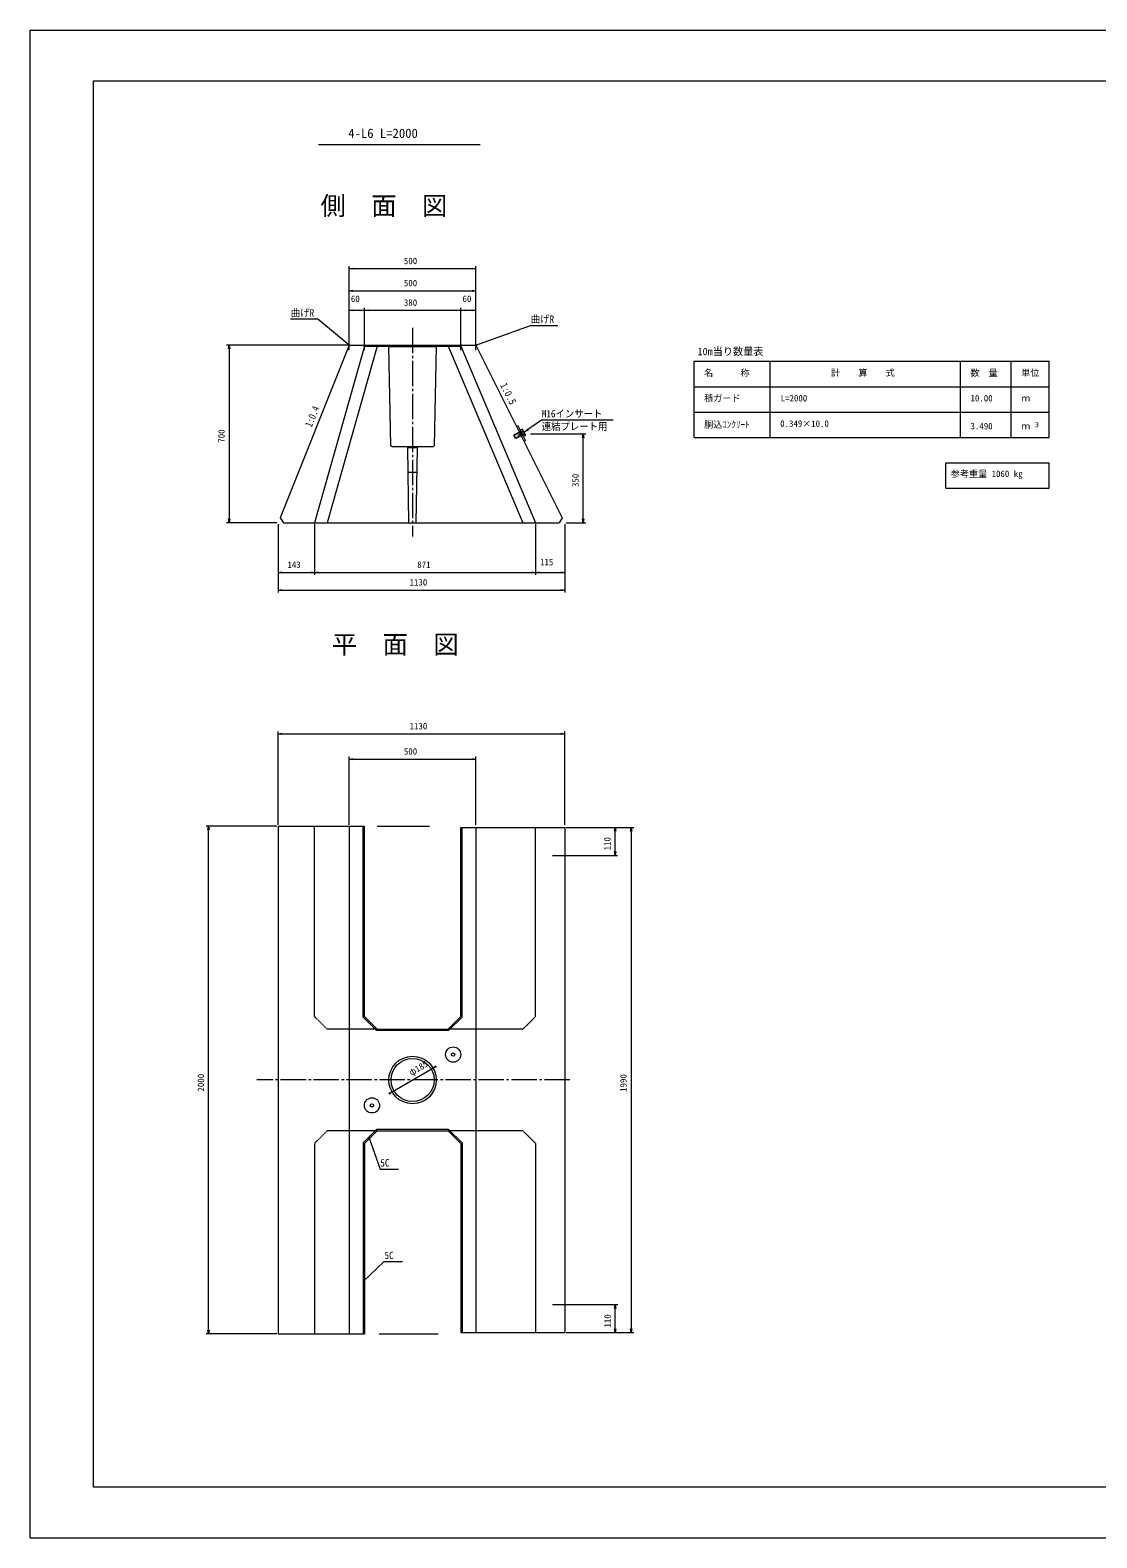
# Model space of a CAD drawing. Units: millimetres on the paper, with parts at other scales. Extents: x 0 to 841, y 0 to 594.
# Drawn here: x 0 to 420, y 0 to 594 of the extents above; entities that cross this region are included whole.
import ezdxf
from ezdxf.enums import TextEntityAlignment as Align

# ---------------------------------------------------------------- set-up
doc = ezdxf.new("R2010")
doc.units = ezdxf.units.MM
doc.linetypes.add('USER1', pattern=[0.375, 0.25, -0.125])
doc.linetypes.add('USER2', pattern=[13, 10, -1, 1, -1])
for name, color, linetype, lineweight in [('0_2', 7, 'Continuous', 18), ('D-MTR-FRAM（材料表図枠）', 2, 'Continuous', 18), ('D-STR-DIM（寸法）', 7, 'Continuous', 18), ('D-STR-HTXT（旗揚げ）', 7, 'Continuous', 18), ('D-STR-STR1（構造物）', 4, 'USER1', 18), ('D-STR-STRn（構造物）', 7, 'USER2', 18), ('D-STR（構造物外形線）', 1, 'Continuous', 18), ('D-TTL(外枠）', 2, 'Continuous', 18), ('DEFPOINTS_3', 8, 'Continuous', 18), ('用紙-作図レイヤ', 5, 'Continuous', 18)]:
    doc.layers.add(name, color=color, linetype=linetype, lineweight=lineweight)
for name, color, linetype in [('D-MTR-TXT(文字列）', 7, 'Continuous'), ('D-MTR（材料表タイトル）', 7, 'Continuous'), ('D-STR-TXT（文字）', 7, 'Continuous'), ('D-TTL-TXT（文字）', 7, 'Continuous')]:
    doc.layers.add(name, color=color, linetype=linetype)
doc.styles.add('ＭＳ ゴシック', font='')
doc.styles.get('ＭＳ ゴシック').set_extended_font_data('MS Gothic')

msp = doc.modelspace()

# ---------------------------------------------------------------- linework, layer by layer
at = {"layer": '0_2'}
for p, q in [((125.744, 500.012), (127.244, 500.262)), ((127.244, 499.762), (125.744, 500.012)), ((125.744, 500.012), (125.944, 500.012)), ((174.244, 500.262), (175.744, 500.012)), ((175.744, 500.012), (174.244, 499.762)), ((175.744, 500.012), (175.544, 500.012)), ((125.744, 491.287), (127.244, 491.537)), ((127.244, 491.037), (125.744, 491.287)), ((125.744, 491.287), (125.944, 491.287)), ((174.244, 491.537), (175.744, 491.287)), ((175.744, 491.287), (174.244, 491.037)), ((175.744, 491.287), (175.544, 491.287)), ((125.744, 483.602), (127.244, 483.852)), ((127.244, 483.352), (125.744, 483.602)), ((125.744, 483.602), (125.944, 483.602)), ((130.244, 483.852), (131.744, 483.602)), ((131.744, 483.602), (130.244, 483.352)), ((131.744, 483.602), (131.544, 483.602)), ((131.744, 483.602), (133.244, 483.852)), ((133.244, 483.352), (131.744, 483.602)), ((131.744, 483.602), (131.944, 483.602)), ((168.244, 483.852), (169.744, 483.602)), ((169.744, 483.602), (168.244, 483.352)), ((169.744, 483.602), (169.544, 483.602)), ((169.744, 483.602), (171.244, 483.852)), ((171.244, 483.352), (169.744, 483.602)), ((169.744, 483.602), (169.944, 483.602)), ((174.244, 483.852), (175.744, 483.602)), ((175.744, 483.602), (174.244, 483.352)), ((175.744, 483.602), (175.544, 483.602)), ((78.195, 468.398), (78.445, 469.898)), ((78.445, 469.898), (78.695, 468.398)), ((78.445, 469.898), (78.445, 469.698)), ((125.744, 469.898), (125.29, 470.106)), ((125.744, 469.898), (125.359, 470.217)), ((125.744, 469.898), (125.455, 470.305)), ((175.744, 469.898), (176.155, 470.184)), ((175.744, 469.898), (176.215, 470.068)), ((175.744, 469.898), (176.242, 469.94)), ((193.512, 434.978), (193.84, 435.356)), ((193.512, 434.978), (193.927, 435.258)), ((193.512, 434.978), (193.985, 435.141)), ((217.745, 433.398), (217.995, 434.898)), ((217.995, 434.898), (218.245, 433.398)), ((217.995, 434.898), (217.995, 434.698)), ((78.445, 399.898), (78.195, 401.398)), ((78.695, 401.398), (78.445, 399.898)), ((78.445, 399.898), (78.445, 400.098)), ((217.995, 399.898), (217.745, 401.398)), ((218.245, 401.398), (217.995, 399.898)), ((217.995, 399.898), (217.995, 400.098)), ((97.744, 380.339), (99.244, 380.589)), ((99.244, 380.089), (97.744, 380.339)), ((97.744, 380.339), (97.944, 380.339)), ((110.593, 380.589), (112.093, 380.339)), ((112.093, 380.339), (110.593, 380.089)), ((112.093, 380.339), (111.893, 380.339)), ((112.093, 380.339), (113.593, 380.589)), ((113.593, 380.089), (112.093, 380.339)), ((112.093, 380.339), (112.293, 380.339)), ((197.721, 380.589), (199.221, 380.339)), ((199.221, 380.339), (197.721, 380.089)), ((199.221, 380.339), (199.021, 380.339)), ((199.221, 380.339), (200.721, 380.589)), ((200.721, 380.089), (199.221, 380.339)), ((199.221, 380.339), (199.421, 380.339)), ((209.244, 380.589), (210.744, 380.339)), ((210.744, 380.339), (209.244, 380.089)), ((210.744, 380.339), (210.544, 380.339)), ((97.744, 373.403), (99.244, 373.653)), ((99.244, 373.153), (97.744, 373.403)), ((97.744, 373.403), (97.944, 373.403)), ((209.244, 373.653), (210.744, 373.403)), ((210.744, 373.403), (209.244, 373.153)), ((210.744, 373.403), (210.544, 373.403)), ((97.744, 316.697), (99.244, 316.947)), ((99.244, 316.447), (97.744, 316.697)), ((97.744, 316.697), (97.944, 316.697)), ((209.244, 316.947), (210.744, 316.697)), ((210.744, 316.697), (209.244, 316.447)), ((210.744, 316.697), (210.544, 316.697)), ((125.744, 306.764), (127.244, 307.014)), ((127.244, 306.514), (125.744, 306.764)), ((125.744, 306.764), (125.944, 306.764)), ((174.244, 307.014), (175.744, 306.764)), ((175.744, 306.764), (174.244, 306.514)), ((175.744, 306.764), (175.544, 306.764)), ((70.092, 278.865), (70.342, 280.365)), ((70.342, 280.365), (70.592, 278.865)), ((70.342, 280.365), (70.342, 280.165)), ((230.313, 278.365), (230.563, 279.865)), ((230.563, 279.865), (230.813, 278.365)), ((230.563, 279.865), (230.563, 279.665)), ((236.671, 278.365), (236.921, 279.865)), ((236.921, 279.865), (237.171, 278.365)), ((236.921, 279.865), (236.921, 279.665)), ((230.563, 268.865), (230.313, 270.365)), ((230.813, 270.365), (230.563, 268.865)), ((230.563, 268.865), (230.563, 269.065)), ((158.737, 185.02), (159.908, 185.991)), ((160.159, 185.559), (158.737, 185.02)), ((158.737, 185.02), (158.91, 185.121)), ((141.329, 175.17), (142.751, 175.709)), ((142.751, 175.709), (141.581, 174.738)), ((142.751, 175.709), (142.578, 175.608)), ((133.47, 157.797), (133.638, 157.326)), ((133.47, 157.797), (133.754, 157.386)), ((133.47, 157.797), (133.51, 157.299)), ((131.244, 101.02), (131.508, 101.444)), ((131.244, 101.02), (131.609, 101.362)), ((131.244, 101.02), (131.685, 101.255)), ((230.387, 90.365), (230.637, 91.865)), ((230.637, 91.865), (230.887, 90.365)), ((230.637, 91.865), (230.637, 91.665)), ((70.342, 80.365), (70.092, 81.865)), ((70.592, 81.865), (70.342, 80.365)), ((70.342, 80.365), (70.342, 80.565)), ((230.637, 80.865), (230.387, 82.365)), ((230.887, 82.365), (230.637, 80.865)), ((230.637, 80.865), (230.637, 81.065)), ((236.921, 80.865), (236.671, 82.365)), ((237.171, 82.365), (236.921, 80.865)), ((236.921, 80.865), (236.921, 81.065))]:
    msp.add_line(p, q, dxfattribs=at)
at = {"layer": 'D-MTR-FRAM（材料表図枠）'}
for p, q in [((261.733, 463.513), (401.733, 463.513)), ((261.733, 433.513), (261.733, 463.513)), ((291.733, 433.513), (291.733, 463.513)), ((366.733, 433.513), (366.733, 463.513)), ((386.733, 433.513), (386.733, 463.513)), ((386.733, 433.513), (386.733, 463.513)), ((401.733, 433.513), (401.733, 463.513)), ((261.733, 453.513), (401.733, 453.513)), ((261.733, 443.513), (401.733, 443.513)), ((261.733, 433.513), (401.733, 433.513)), ((360.926, 413.513), (360.926, 423.513)), ((360.926, 423.513), (401.733, 423.513)), ((401.733, 413.513), (401.733, 423.513)), ((360.926, 413.513), (401.733, 413.513))]:
    msp.add_line(p, q, dxfattribs=at)
at = {"layer": 'D-STR-DIM（寸法）'}
for p, q in [((125.744, 491.787), (125.744, 501.012)), ((125.944, 500.012), (175.544, 500.012)), ((175.744, 492.287), (175.744, 501.012)), ((125.744, 467.956), (125.744, 492.287)), ((125.944, 491.287), (175.544, 491.287)), ((175.744, 470.398), (175.744, 492.287)), ((125.744, 470.398), (125.744, 484.602)), ((125.944, 483.602), (131.544, 483.602)), ((131.744, 467.956), (131.744, 484.602)), ((131.744, 469.948), (131.744, 484.602)), ((131.944, 483.602), (169.544, 483.602)), ((169.744, 467.956), (169.744, 484.602)), ((169.744, 469.948), (169.744, 484.602)), ((169.944, 483.602), (175.544, 483.602)), ((175.744, 467.956), (175.744, 484.602)), ((125.244, 469.898), (77.445, 469.898)), ((78.445, 469.698), (78.445, 400.098)), ((197.27, 434.898), (218.995, 434.898)), ((217.995, 400.098), (217.995, 434.698)), ((97.244, 399.898), (77.445, 399.898)), ((97.744, 399.398), (97.744, 379.339)), ((97.744, 399.398), (97.744, 372.403)), ((112.093, 399.398), (112.093, 379.339)), ((112.093, 399.398), (112.093, 379.339)), ((199.221, 399.398), (199.221, 379.339)), ((199.221, 399.398), (199.221, 379.339)), ((210.744, 399.398), (210.744, 379.339)), ((210.744, 399.398), (210.744, 372.403)), ((211.244, 399.898), (218.995, 399.898)), ((97.944, 380.339), (111.893, 380.339)), ((112.293, 380.339), (199.021, 380.339)), ((199.421, 380.339), (210.544, 380.339)), ((97.944, 373.403), (210.544, 373.403)), ((97.744, 280.865), (97.744, 317.697)), ((97.944, 316.697), (210.544, 316.697)), ((210.744, 280.865), (210.744, 317.697)), ((125.744, 280.865), (125.744, 307.764)), ((125.944, 306.764), (175.544, 306.764)), ((175.744, 280.865), (175.744, 307.764)), ((97.244, 280.365), (69.342, 280.365)), ((70.342, 80.565), (70.342, 280.165)), ((211.244, 279.865), (237.921, 279.865)), ((212.768, 279.865), (231.563, 279.865)), ((230.563, 269.065), (230.563, 279.665)), ((236.921, 279.665), (236.921, 81.065)), ((212.768, 268.865), (231.563, 268.865)), ((142.751, 175.709), (158.737, 185.02)), ((158.91, 185.121), (159.083, 185.221)), ((142.578, 175.608), (142.406, 175.508)), ((213.337, 91.865), (231.637, 91.865)), ((230.637, 81.065), (230.637, 91.665)), ((97.244, 80.365), (69.342, 80.365)), ((211.244, 80.865), (237.921, 80.865)), ((217.337, 80.865), (231.637, 80.865))]:
    msp.add_line(p, q, dxfattribs=at)
at = {"layer": 'D-STR-HTXT（旗揚げ）'}
msp.add_line((113.648, 548.979), (177.431, 548.979), dxfattribs=at)
at = {"layer": 'D-STR-STR1（構造物）'}
for p, q in [((112.093, 205.365), (112.093, 280.365)), ((199.221, 205.365), (199.221, 279.865)), ((117.093, 200.365), (112.093, 205.365)), ((199.221, 205.365), (194.221, 200.365)), ((136.744, 200.365), (117.093, 200.365)), ((194.221, 200.365), (164.744, 200.365)), ((117.093, 160.365), (112.093, 155.365)), ((112.093, 155.365), (112.093, 80.365)), ((136.744, 160.365), (117.093, 160.365)), ((194.221, 160.365), (164.744, 160.365)), ((199.221, 155.365), (194.221, 160.365)), ((199.221, 155.365), (199.221, 80.865))]:
    msp.add_line(p, q, dxfattribs=at)
at = {"layer": 'D-STR-STRn（構造物）'}
for p, q in [((150.744, 476.704), (150.744, 394.484)), ((212.741, 180.365), (89.307, 180.365))]:
    msp.add_line(p, q, dxfattribs=at)
at = {"layer": 'D-STR（構造物外形線）'}
for p, q in [((125.744, 469.898), (98.544, 401.898)), ((131.744, 469.448), (112.093, 399.898)), ((136.744, 469.448), (117.093, 399.898)), ((125.744, 469.898), (175.744, 469.898)), ((131.244, 469.898), (131.744, 469.448)), ((131.744, 469.448), (169.744, 469.448)), ((136.537, 469.898), (136.744, 469.448)), ((141.244, 469.298), (140.744, 469.898)), ((141.244, 469.298), (160.244, 469.298)), ((142.238, 430.198), (141.394, 469.298)), ((160.094, 469.298), (159.251, 430.198)), ((160.744, 469.898), (160.244, 469.298)), ((164.744, 469.448), (194.221, 399.898)), ((169.744, 469.448), (199.221, 399.898)), ((175.744, 469.898), (209.744, 401.898)), ((192.327, 438.073), (191.791, 437.805)), ((192.232, 434.392), (196.38, 436.466)), ((195.234, 432.259), (192.327, 438.073)), ((142.544, 429.898), (142.238, 430.198)), ((142.544, 429.898), (158.944, 429.898)), ((148.844, 429.598), (148.544, 429.898)), ((149.319, 399.898), (148.844, 429.598)), ((148.844, 429.598), (152.644, 429.598)), ((152.169, 399.898), (152.644, 429.598)), ((152.644, 429.598), (152.944, 429.898)), ((158.944, 429.898), (159.251, 430.198)), ((195.234, 432.259), (194.698, 431.991)), ((149.319, 419.898), (152.169, 419.898)), ((98.544, 401.898), (99.898, 399.898)), ((99.898, 399.898), (208.508, 399.898)), ((209.744, 401.898), (208.508, 399.898)), ((97.744, 280.365), (97.744, 80.365)), ((97.744, 280.365), (131.744, 280.365)), ((125.744, 280.365), (125.744, 80.365)), ((131.244, 205.157), (131.244, 280.365)), ((131.744, 205.365), (131.744, 280.365)), ((169.744, 205.365), (169.744, 279.865)), ((169.744, 279.865), (210.744, 279.865)), ((170.244, 205.157), (170.244, 279.865)), ((175.744, 279.865), (175.744, 80.865)), ((210.744, 279.865), (210.744, 80.865)), ((136.537, 199.865), (131.244, 205.157)), ((136.744, 200.365), (131.744, 205.365)), ((169.744, 205.365), (164.744, 200.365)), ((170.244, 205.157), (164.951, 199.865)), ((164.951, 199.865), (136.537, 199.865)), ((136.744, 200.365), (164.744, 200.365)), ((136.537, 160.865), (131.244, 155.572)), ((164.951, 160.865), (136.537, 160.865)), ((170.244, 155.572), (164.951, 160.865)), ((131.244, 155.572), (131.244, 80.365)), ((136.744, 160.365), (131.744, 155.365)), ((131.744, 155.365), (131.744, 80.365)), ((136.744, 160.365), (164.744, 160.365)), ((169.744, 155.365), (164.744, 160.365)), ((169.744, 155.365), (169.744, 80.865)), ((170.244, 155.572), (170.244, 80.865)), ((97.744, 80.365), (131.744, 80.365)), ((169.744, 80.865), (210.744, 80.865))]:
    msp.add_line(p, q, dxfattribs=at)
at = {"layer": 'D-STR（構造物外形線）', "color": 5}
for p, q in [((136.828, 280.365), (157.413, 280.365)), ((205.843, 268.865), (214.522, 268.865)), ((205.843, 91.865), (214.534, 91.865)), ((137.52, 80.365), (160.779, 80.365))]:
    msp.add_line(p, q, dxfattribs=at)
at = {"layer": 'D-STR（構造物外形線）'}
for centre, radius in [((166.744, 190.365), 3), ((166.744, 190.365), 0.65), ((150.744, 180.365), 9.35), ((150.744, 180.365), 8.5), ((134.744, 170.365), 3), ((134.744, 170.365), 0.65)]:
    msp.add_circle(centre, radius, dxfattribs=at)
at = {"layer": 'D-TTL(外枠）'}
for p, q in [((24.991, 573.979), (819.991, 573.979)), ((24.991, 19.979), (24.991, 573.979)), ((819.991, 19.979), (24.991, 19.979))]:
    msp.add_line(p, q, dxfattribs=at)
at = {"layer": 'DEFPOINTS_3'}
for p, q in [((-0.009, -0.021), (-0.009, 593.979)), ((-0.009, 593.979), (840.991, 593.979)), ((-0.009, -0.021), (839.991, -0.021))]:
    msp.add_line(p, q, dxfattribs=at)
at = {"layer": '用紙-作図レイヤ', "color": 7}
for p, q in [((113.37, 480.128), (102.67, 480.128)), ((125.744, 469.898), (113.37, 480.128)), ((175.744, 469.898), (197.258, 477.668)), ((197.258, 477.668), (207.958, 477.668)), ((193.512, 434.978), (201.584, 440.425)), ((201.584, 440.425), (229.784, 440.425)), ((133.47, 157.797), (137.934, 145.278)), ((137.934, 145.278), (145.134, 145.278)), ((131.244, 101.02), (139.575, 108.819)), ((139.575, 108.819), (146.775, 108.819))]:
    msp.add_line(p, q, dxfattribs=at)
at = {"layer": '用紙-作図レイヤ', "color": 1}
for p, q in [((164.951, 469.898), (164.744, 469.448)), ((170.244, 469.898), (169.744, 469.448))]:
    msp.add_line(p, q, dxfattribs=at)
at = {"layer": '用紙-作図レイヤ'}
for p, q in [((190.74, 434.54), (190.65, 434.272)), ((191.187, 433.198), (190.65, 434.272)), ((193.209, 435.596), (190.668, 434.325)), ((193.423, 435.882), (190.74, 434.54)), ((191.455, 433.109), (190.74, 434.54)), ((193.781, 434.451), (191.241, 433.181)), ((194.139, 434.451), (191.455, 433.109)), ((193.852, 434.308), (193.137, 435.739)), ((193.96, 436.805), (193.161, 436.406)), ((194.401, 433.927), (193.161, 436.406)), ((193.423, 435.882), (193.209, 435.596)), ((194.27, 436.185), (193.471, 435.786)), ((194.139, 434.451), (193.781, 434.451)), ((194.139, 436.687), (193.96, 436.805)), ((194.889, 434.946), (194.091, 434.547)), ((195.212, 434.54), (194.139, 436.687)), ((195.199, 434.326), (194.401, 433.927)), ((195.199, 434.326), (195.212, 434.54)), ((191.455, 433.109), (191.187, 433.198))]:
    msp.add_line(p, q, dxfattribs=at)
for centre, radius, start, end in [((193.662, 436.269), 0.613, 352.1808, 60.9493), ((192.625, 434.588), 2.293, 8.9771, 44.15301), ((194.591, 434.41), 0.613, 352.1808, 60.9493)]:
    msp.add_arc(centre, radius, start, end, dxfattribs=at)

# ---------------------------------------------------------------- texts
at = {"layer": 'D-MTR-TXT(文字列）', "style": 'ＭＳ ゴシック'}
for s, height, p in [('名\u3000\u3000\u3000称', 2.566, (265.655, 456.916)), ('計\u3000\u3000算\u3000\u3000式', 2.566, (315.663, 456.916)), ('数\u3000量', 2.566, (370.655, 456.916)), ('単位', 2.566, (390.655, 456.916)), ('積ガード', 2.566, (265.655, 446.916)), ('L=2000', 2.566, (295.844, 446.916)), ('10.00', 2.566, (370.682, 446.916)), ('ｍ', 2.566, (390.655, 446.916)), ('胴込ｺﾝｸﾘｰﾄ', 2.566, (265.655, 436.547)), ('0.349×10.0', 2.566, (295.655, 436.916)), ('3', 2.053, (396.058, 436.92)), ('3.490', 2.566, (370.682, 435.916)), ('ｍ', 2.566, (390.655, 435.916)), ('参考重量 1060 kg', 2.566, (362.885, 417.135))]:
    msp.add_text(s, height=height, dxfattribs=at).set_placement(p, align=Align.BOTTOM_LEFT)
at = {"layer": 'D-MTR（材料表タイトル）', "style": 'ＭＳ ゴシック'}
msp.add_text('10m当り数量表', height=2.933, dxfattribs=at).set_placement((263.075, 465.038), align=Align.BOTTOM_LEFT)
at = {"layer": 'D-STR-DIM（寸法）', "style": 'ＭＳ ゴシック'}
for s, p in [('500', (147.324, 501.012)), ('500', (147.324, 492.287)), ('60', (126.435, 486.102)), ('380', (147.324, 484.602)), ('60', (170.435, 486.102)), ('143', (101.419, 381.339)), ('871', (152.592, 381.339)), ('115', (200.987, 382.338)), ('1130', (149.563, 374.403)), ('1130', (149.563, 317.697)), ('500', (147.324, 307.764))]:
    msp.add_text(s, height=2.566, dxfattribs=at).set_placement(p, align=Align.BOTTOM_LEFT)
for s, rotation, p in [('700', 90, (77.445, 431.433)), ('350', 90, (216.995, 413.978)), ('110', 90, (229.563, 270.82)), ('φ185', 30.218, (150.653, 181.309)), ('2000', 90, (69.342, 175.799)), ('1990', 90, (235.921, 175.683)), ('110', 90, (229.637, 82.82))]:
    msp.add_text(s, height=2.566, rotation=rotation, dxfattribs=at).set_placement(p, align=Align.BOTTOM_LEFT)
at = {"layer": 'D-STR-TXT（文字）', "style": 'ＭＳ ゴシック'}
for s, rotation, width, p in [('1:0.5', 296.565, 0.9, (184.394, 453.74)), ('1:0.4', 68.199, 0.85, (111.773, 436.956))]:
    msp.add_text(s, height=2.933, rotation=rotation, dxfattribs=dict(at, width=width)).set_placement(p, align=Align.BOTTOM_LEFT)
at = {"layer": 'D-TTL-TXT（文字）', "style": 'ＭＳ ゴシック'}
for s, height, p in [('4-L6 L=2000', 3.666, (125.401, 550.427)), ('側\u3000面\u3000図', 7.331, (114.442, 518.936)), ('平\u3000面\u3000図', 7.331, (118.924, 346.078))]:
    msp.add_text(s, height=height, dxfattribs=at).set_placement(p, align=Align.BOTTOM_LEFT)
at = {"layer": '用紙-作図レイヤ', "color": 7, "style": 'ＭＳ ゴシック', "width": 0.9}
for s, p in [('曲げR', (102.77, 480.227)), ('曲げR', (197.361, 477.767)), ('連結プレート用', (201.686, 435.524)), ('M16インサート', (201.686, 440.523)), ('5C', (138.032, 145.378)), ('5C', (139.676, 108.918))]:
    msp.add_text(s, height=2.933, dxfattribs=at).set_placement(p, align=Align.BOTTOM_LEFT)

doc.saveas('drawing.dxf')
